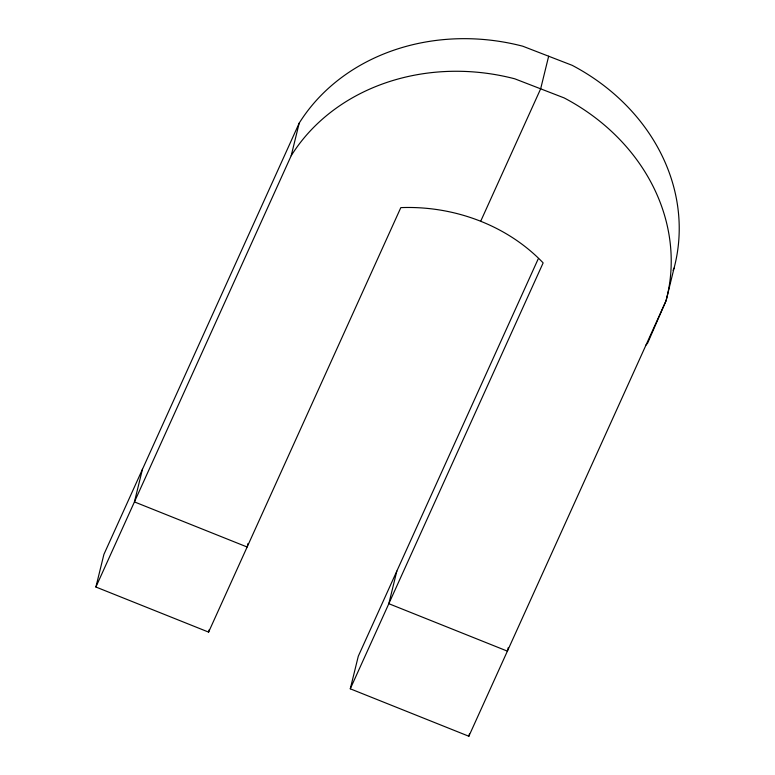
<?xml version="1.0" encoding="UTF-8"?>
<svg xmlns="http://www.w3.org/2000/svg" width="775" height="775" viewBox="0 0 775 775"><rect width="100%" height="100%" fill="white"/><g stroke="black" fill="none" stroke-linecap="round" stroke-linejoin="round"><path stroke-width="1.16" d="M95.897 587.014L291.206 155.697A203.244 176.545 13.8 0 1 514.794 78.817L564.142 97.912A203.244 176.545 13.8 0 1 666.054 300.758L468.846 736.25L350.281 688.81L543.149 262.89C506.685 224.76 453.152 205.588 400.82 207.623L208.601 632.109L95.897 587.014L103.898 554.416L299.208 123.099A203.244 176.545 13.8 0 1 522.796 46.219L572.144 65.313A203.244 176.545 13.8 0 1 674.056 268.16L666.054 300.758L647.6 343.17L645.982 345.078M142.445 469.311L134.433 501.909L247.138 547.005L248 543.507M291.206 155.697L299.208 123.099M208.601 632.109L209.172 629.784M350.281 688.81L358.292 656.212L538.17 258.966M396.829 571.097L388.827 603.696L507.392 651.136L508.245 647.648M548.661 56.226L540.659 88.825L480.936 220.71M468.846 736.25L469.418 733.925M673.058 270.359L674.056 268.16"/></g></svg>
